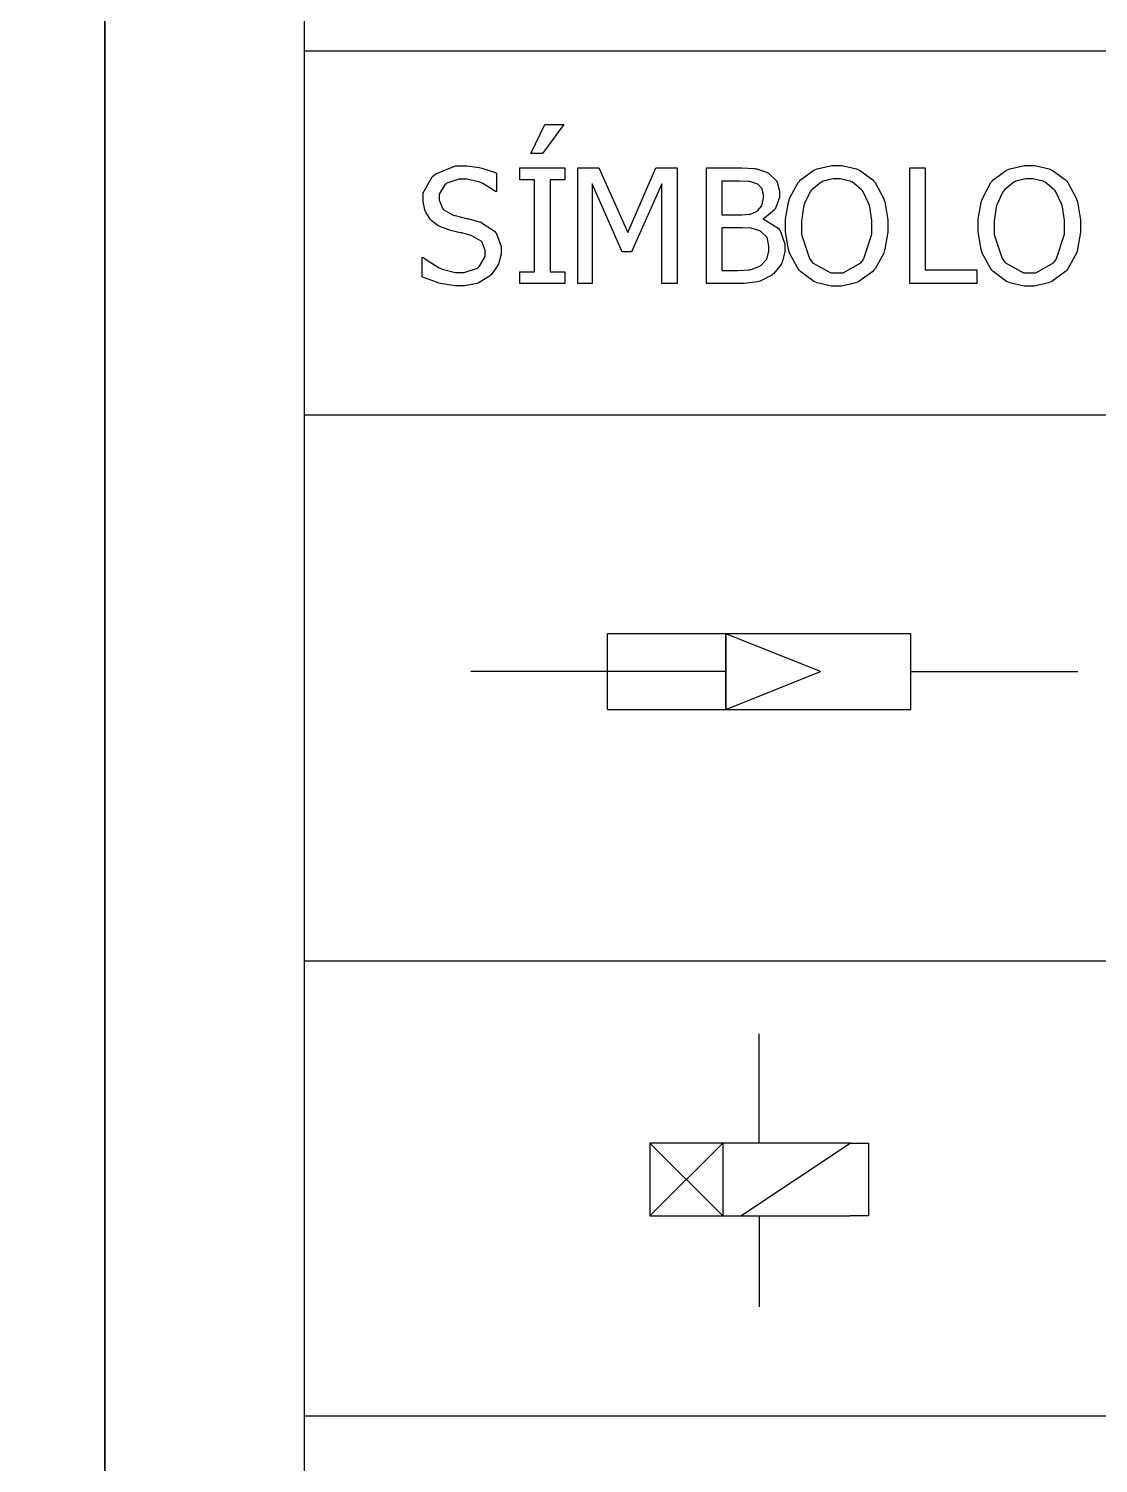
# Model space of a CAD drawing. Header units: millimetres. Extents: x 1974 to 2099, y 1386 to 1555.
# Drawn here: x 2069.255 to 2071.736, y 1486.59 to 1489.92 of the extents above; entities that cross this region are included whole.
import ezdxf

# ---------------------------------------------------------------- set-up
doc = ezdxf.new("R2010")
doc.units = ezdxf.units.MM
for name, color, linetype in [('MARGEM', 1, 'Continuous'), ('TEXTO', 4, 'Continuous'), ('TIMBRE', 7, 'Continuous')]:
    doc.layers.add(name, color=color, linetype=linetype)

msp = doc.modelspace()

# ---------------------------------------------------------------- linework, layer by layer
at = {"layer": 'MARGEM', "color": 7}
for points in [[(2039.7316, 1470.5843), (2069.4316, 1470.5843), (2069.4316, 1491.6093), (2039.7316, 1491.6093)], [(2069.4316, 1470.5843), (2099.1316, 1470.5843), (2099.1316, 1491.6093), (2069.4316, 1491.6093)]]:
    msp.add_lwpolyline(points, close=True, dxfattribs=at)
at = {"layer": 'TEXTO', "color": 0}
for p, q in [((2098.7779, 1489.868), (2069.8934, 1489.868)), ((2070.4198, 1489.6306), (2070.4521, 1489.6981)), ((2070.496, 1489.6981), (2070.4467, 1489.6306)), ((2070.4521, 1489.6981), (2070.496, 1489.6981)), ((2070.4521, 1489.6981), (2070.4521, 1489.6981)), ((2070.1995, 1489.5835), (2070.2451, 1489.602)), ((2070.2451, 1489.602), (2070.2603, 1489.602)), ((2070.2603, 1489.602), (2070.2709, 1489.602)), ((2070.2709, 1489.602), (2070.2995, 1489.5982)), ((2070.4467, 1489.6306), (2070.4198, 1489.6306)), ((2071.0837, 1489.5949), (2071.1178, 1489.6027)), ((2071.1178, 1489.6027), (2071.1291, 1489.6027)), ((2071.1291, 1489.6027), (2071.1414, 1489.6027)), ((2071.1414, 1489.6027), (2071.1748, 1489.5947)), ((2071.5307, 1489.5949), (2071.5648, 1489.6027)), ((2071.5648, 1489.6027), (2071.5761, 1489.6027)), ((2071.5761, 1489.6027), (2071.5885, 1489.6027)), ((2071.5885, 1489.6027), (2071.6218, 1489.5947)), ((2070.1699, 1489.5388), (2070.1911, 1489.5762)), ((2070.1911, 1489.5762), (2070.1953, 1489.5799)), ((2070.1953, 1489.5799), (2070.1995, 1489.5835)), ((2070.2526, 1489.5711), (2070.2249, 1489.5614)), ((2070.2627, 1489.5711), (2070.2526, 1489.5711)), ((2070.2723, 1489.5711), (2070.2627, 1489.5711)), ((2070.3013, 1489.5638), (2070.2723, 1489.5711)), ((2070.2995, 1489.5982), (2070.3029, 1489.5975)), ((2070.3029, 1489.5975), (2070.3062, 1489.5968)), ((2070.3062, 1489.5968), (2070.3374, 1489.5861)), ((2070.3374, 1489.5861), (2070.3403, 1489.5847)), ((2070.3403, 1489.5847), (2070.3403, 1489.5419)), ((2070.3942, 1489.5697), (2070.3942, 1489.5971)), ((2070.3942, 1489.5971), (2070.4985, 1489.5971)), ((2070.4285, 1489.5697), (2070.3942, 1489.5697)), ((2070.4285, 1489.3558), (2070.4285, 1489.5697)), ((2070.4985, 1489.5697), (2070.4642, 1489.5697)), ((2070.4642, 1489.5697), (2070.4642, 1489.3558)), ((2070.4985, 1489.5971), (2070.4985, 1489.5697)), ((2070.5289, 1489.3284), (2070.5289, 1489.5971)), ((2070.5289, 1489.5971), (2070.5777, 1489.5971)), ((2070.5777, 1489.5971), (2070.6448, 1489.4475)), ((2070.6448, 1489.4475), (2070.7096, 1489.5971)), ((2070.7096, 1489.5971), (2070.7592, 1489.5971)), ((2070.7592, 1489.5971), (2070.7592, 1489.3284)), ((2070.7592, 1489.5971), (2070.7592, 1489.5971)), ((2070.8269, 1489.3284), (2070.8269, 1489.5971)), ((2070.8269, 1489.5971), (2070.8981, 1489.5971)), ((2070.8969, 1489.5666), (2070.8626, 1489.5666)), ((2070.8626, 1489.5666), (2070.8626, 1489.4879)), ((2070.9037, 1489.5666), (2070.8969, 1489.5666)), ((2070.8981, 1489.5971), (2070.9089, 1489.5971)), ((2070.9244, 1489.5657), (2070.9037, 1489.5666)), ((2070.9089, 1489.5971), (2070.9388, 1489.5956)), ((2070.9263, 1489.5655), (2070.9244, 1489.5657)), ((2070.928, 1489.5654), (2070.9263, 1489.5655)), ((2070.9442, 1489.5604), (2070.928, 1489.5654)), ((2070.9388, 1489.5956), (2070.9412, 1489.5952)), ((2070.9412, 1489.5952), (2070.9435, 1489.5949)), ((2070.9435, 1489.5949), (2070.9665, 1489.5875)), ((2070.9665, 1489.5875), (2070.9687, 1489.5863)), ((2070.9687, 1489.5863), (2070.9711, 1489.585)), ((2070.9711, 1489.585), (2070.9886, 1489.5681)), ((2070.9886, 1489.5681), (2070.9898, 1489.566)), ((2070.9898, 1489.566), (2070.9909, 1489.564)), ((2071.04, 1489.5632), (2071.0427, 1489.5662)), ((2071.0427, 1489.5662), (2071.0452, 1489.5692)), ((2071.0452, 1489.5692), (2071.0764, 1489.5918)), ((2071.0764, 1489.5918), (2071.0801, 1489.5934)), ((2071.0801, 1489.5934), (2071.0837, 1489.5949)), ((2071.0977, 1489.5662), (2071.0952, 1489.565)), ((2071.1208, 1489.5718), (2071.0977, 1489.5662)), ((2071.1293, 1489.5718), (2071.1208, 1489.5718)), ((2071.1371, 1489.5718), (2071.1293, 1489.5718)), ((2071.1605, 1489.566), (2071.1371, 1489.5718)), ((2071.1631, 1489.5648), (2071.1605, 1489.566)), ((2071.1748, 1489.5947), (2071.1785, 1489.5931)), ((2071.1785, 1489.5931), (2071.1822, 1489.5916)), ((2071.1822, 1489.5916), (2071.2132, 1489.5691)), ((2071.2132, 1489.5691), (2071.2157, 1489.5662)), ((2071.2157, 1489.5662), (2071.2183, 1489.5633)), ((2071.2157, 1489.5662), (2071.2157, 1489.5662)), ((2071.2988, 1489.3284), (2071.2988, 1489.5971)), ((2071.2988, 1489.5971), (2071.3345, 1489.5971)), ((2071.3345, 1489.5971), (2071.3345, 1489.3602)), ((2071.4871, 1489.5632), (2071.4897, 1489.5662)), ((2071.4897, 1489.5662), (2071.4922, 1489.5692)), ((2071.4922, 1489.5692), (2071.5235, 1489.5918)), ((2071.5235, 1489.5918), (2071.5272, 1489.5934)), ((2071.5272, 1489.5934), (2071.5307, 1489.5949)), ((2071.5447, 1489.5662), (2071.5423, 1489.565)), ((2071.5678, 1489.5718), (2071.5447, 1489.5662)), ((2071.5763, 1489.5718), (2071.5678, 1489.5718)), ((2071.5841, 1489.5718), (2071.5763, 1489.5718)), ((2071.6076, 1489.566), (2071.5841, 1489.5718)), ((2071.6101, 1489.5648), (2071.6076, 1489.566)), ((2071.6218, 1489.5947), (2071.6255, 1489.5931)), ((2071.6255, 1489.5931), (2071.6292, 1489.5916)), ((2071.6292, 1489.5916), (2071.6602, 1489.5691)), ((2071.6602, 1489.5691), (2071.6628, 1489.5662)), ((2071.6628, 1489.5662), (2071.6653, 1489.5633)), ((2071.6628, 1489.5662), (2071.6628, 1489.5662)), ((2070.1699, 1489.5251), (2070.1699, 1489.5388)), ((2070.2198, 1489.5576), (2070.2071, 1489.536)), ((2070.2071, 1489.536), (2070.2071, 1489.5288)), ((2070.2224, 1489.5595), (2070.2198, 1489.5576)), ((2070.2249, 1489.5614), (2070.2224, 1489.5595)), ((2070.3047, 1489.5623), (2070.3013, 1489.5638)), ((2070.308, 1489.5609), (2070.3047, 1489.5623)), ((2070.3354, 1489.5439), (2070.308, 1489.5609)), ((2070.3376, 1489.5419), (2070.3354, 1489.5439)), ((2070.3403, 1489.5419), (2070.3376, 1489.5419)), ((2070.6318, 1489.4023), (2070.5623, 1489.5599)), ((2070.5623, 1489.5599), (2070.5623, 1489.3284)), ((2070.7235, 1489.5599), (2070.6534, 1489.4023)), ((2070.7235, 1489.3284), (2070.7235, 1489.5599)), ((2070.9457, 1489.5595), (2070.9442, 1489.5604)), ((2070.9468, 1489.5588), (2070.9457, 1489.5595)), ((2070.9554, 1489.5495), (2070.9468, 1489.5588)), ((2070.956, 1489.5483), (2070.9554, 1489.5495)), ((2070.9565, 1489.5471), (2070.956, 1489.5483)), ((2070.9593, 1489.5357), (2070.9565, 1489.5471)), ((2070.9593, 1489.5314), (2070.9593, 1489.5357)), ((2070.9909, 1489.564), (2070.9965, 1489.5433)), ((2070.9965, 1489.5433), (2070.9965, 1489.5364)), ((2070.9965, 1489.5364), (2070.9965, 1489.528)), ((2071.0201, 1489.5264), (2071.04, 1489.5632)), ((2071.0677, 1489.5418), (2071.0541, 1489.5131)), ((2071.0695, 1489.544), (2071.0677, 1489.5418)), ((2071.0714, 1489.5464), (2071.0695, 1489.544)), ((2071.0928, 1489.564), (2071.0714, 1489.5464)), ((2071.0952, 1489.565), (2071.0928, 1489.564)), ((2071.1656, 1489.5638), (2071.1631, 1489.5648)), ((2071.187, 1489.5463), (2071.1656, 1489.5638)), ((2071.1889, 1489.544), (2071.187, 1489.5463)), ((2071.1905, 1489.5418), (2071.1889, 1489.544)), ((2071.2041, 1489.5134), (2071.1905, 1489.5418)), ((2071.2183, 1489.5633), (2071.2381, 1489.5267)), ((2071.4671, 1489.5264), (2071.4871, 1489.5632)), ((2071.5147, 1489.5418), (2071.5012, 1489.5131)), ((2071.5166, 1489.544), (2071.5147, 1489.5418)), ((2071.5184, 1489.5464), (2071.5166, 1489.544)), ((2071.5399, 1489.564), (2071.5184, 1489.5464)), ((2071.5423, 1489.565), (2071.5399, 1489.564)), ((2071.6126, 1489.5638), (2071.6101, 1489.5648)), ((2071.634, 1489.5463), (2071.6126, 1489.5638)), ((2071.6358, 1489.544), (2071.634, 1489.5463)), ((2071.6376, 1489.5418), (2071.6358, 1489.544)), ((2071.6511, 1489.5134), (2071.6376, 1489.5418)), ((2071.6653, 1489.5633), (2071.6851, 1489.5267)), ((2070.1699, 1489.5187), (2070.1699, 1489.5251)), ((2070.1737, 1489.4995), (2070.1699, 1489.5187)), ((2070.1745, 1489.4974), (2070.1737, 1489.4995)), ((2070.2071, 1489.5288), (2070.2071, 1489.5221)), ((2070.2071, 1489.5221), (2070.2146, 1489.5033)), ((2070.2146, 1489.5033), (2070.2161, 1489.5016)), ((2070.2161, 1489.5016), (2070.2176, 1489.5)), ((2070.2176, 1489.5), (2070.2394, 1489.4876)), ((2070.9457, 1489.4976), (2070.9554, 1489.5091)), ((2070.9554, 1489.5091), (2070.9559, 1489.5105)), ((2070.9559, 1489.5105), (2070.9564, 1489.5119)), ((2070.9564, 1489.5119), (2070.9593, 1489.5265)), ((2070.9593, 1489.5265), (2070.9593, 1489.5314)), ((2070.9593, 1489.5314), (2070.9593, 1489.5314)), ((2070.9847, 1489.5001), (2070.9617, 1489.4805)), ((2070.9865, 1489.5026), (2070.9847, 1489.5001)), ((2070.9881, 1489.5051), (2070.9865, 1489.5026)), ((2070.9965, 1489.528), (2070.9881, 1489.5051)), ((2071.0104, 1489.4777), (2071.0173, 1489.5179)), ((2071.0173, 1489.5179), (2071.0187, 1489.5221)), ((2071.0187, 1489.5221), (2071.0201, 1489.5264)), ((2071.0523, 1489.5062), (2071.0475, 1489.4736)), ((2071.0532, 1489.5095), (2071.0523, 1489.5062)), ((2071.0541, 1489.5131), (2071.0532, 1489.5095)), ((2071.2051, 1489.5099), (2071.2041, 1489.5134)), ((2071.206, 1489.5065), (2071.2051, 1489.5099)), ((2071.2108, 1489.4746), (2071.206, 1489.5065)), ((2071.2381, 1489.5267), (2071.2395, 1489.5224)), ((2071.2395, 1489.5224), (2071.2409, 1489.518)), ((2071.2409, 1489.518), (2071.248, 1489.4766)), ((2071.4574, 1489.4777), (2071.4643, 1489.5179)), ((2071.4643, 1489.5179), (2071.4657, 1489.5221)), ((2071.4657, 1489.5221), (2071.4671, 1489.5264)), ((2071.4992, 1489.5062), (2071.4946, 1489.4736)), ((2071.5002, 1489.5095), (2071.4992, 1489.5062)), ((2071.5012, 1489.5131), (2071.5002, 1489.5095)), ((2071.6521, 1489.5099), (2071.6511, 1489.5134)), ((2071.6531, 1489.5065), (2071.6521, 1489.5099)), ((2071.6578, 1489.4746), (2071.6531, 1489.5065)), ((2071.6851, 1489.5267), (2071.6865, 1489.5224)), ((2071.6865, 1489.5224), (2071.6879, 1489.518)), ((2071.6879, 1489.518), (2071.6951, 1489.4766)), ((2070.1753, 1489.4955), (2070.1745, 1489.4974)), ((2070.1859, 1489.4781), (2070.1753, 1489.4955)), ((2070.1874, 1489.4766), (2070.1859, 1489.4781)), ((2070.1887, 1489.4751), (2070.1874, 1489.4766)), ((2070.205, 1489.4629), (2070.1887, 1489.4751)), ((2070.2394, 1489.4876), (2070.2423, 1489.4869)), ((2070.2423, 1489.4869), (2070.2441, 1489.4864)), ((2070.2441, 1489.4864), (2070.2672, 1489.4805)), ((2070.2672, 1489.4805), (2070.27, 1489.4798)), ((2070.27, 1489.4798), (2070.2728, 1489.4793)), ((2070.2728, 1489.4793), (2070.2955, 1489.4734)), ((2070.2955, 1489.4734), (2070.2973, 1489.4728)), ((2070.2973, 1489.4728), (2070.3019, 1489.4715)), ((2070.3019, 1489.4715), (2070.3357, 1489.4501)), ((2070.8626, 1489.4879), (2070.9032, 1489.4879)), ((2070.9032, 1489.4879), (2070.9093, 1489.4879)), ((2070.9093, 1489.4879), (2070.9265, 1489.4893)), ((2070.9265, 1489.4893), (2070.9279, 1489.4897)), ((2070.9279, 1489.4897), (2070.9292, 1489.49)), ((2070.9292, 1489.49), (2070.9429, 1489.4959)), ((2070.9429, 1489.4959), (2070.9444, 1489.4967)), ((2070.9444, 1489.4967), (2070.9457, 1489.4976)), ((2070.9617, 1489.4805), (2070.9587, 1489.4791)), ((2070.9587, 1489.4791), (2070.9587, 1489.4777)), ((2070.9587, 1489.4777), (2070.9627, 1489.4766)), ((2070.9627, 1489.4766), (2070.9938, 1489.4568)), ((2071.0104, 1489.4627), (2071.0104, 1489.4777)), ((2071.0475, 1489.4736), (2071.0475, 1489.4627)), ((2071.2108, 1489.4627), (2071.2108, 1489.4746)), ((2071.248, 1489.4766), (2071.248, 1489.4627)), ((2071.4574, 1489.4627), (2071.4574, 1489.4777)), ((2071.4946, 1489.4736), (2071.4946, 1489.4627)), ((2071.6578, 1489.4627), (2071.6578, 1489.4746)), ((2071.6951, 1489.4766), (2071.6951, 1489.4627)), ((2070.2069, 1489.462), (2070.205, 1489.4629)), ((2070.2087, 1489.461), (2070.2069, 1489.462)), ((2070.2295, 1489.4534), (2070.2087, 1489.461)), ((2070.2318, 1489.4527), (2070.2295, 1489.4534)), ((2070.2343, 1489.4521), (2070.2318, 1489.4527)), ((2070.2559, 1489.4467), (2070.2343, 1489.4521)), ((2070.2576, 1489.4464), (2070.2559, 1489.4467)), ((2070.2593, 1489.446), (2070.2576, 1489.4464)), ((2070.2782, 1489.4412), (2070.2593, 1489.446)), ((2070.2803, 1489.4405), (2070.2782, 1489.4412)), ((2070.2831, 1489.4397), (2070.2803, 1489.4405)), ((2070.3042, 1489.4272), (2070.2831, 1489.4397)), ((2070.3357, 1489.4501), (2070.3379, 1489.4472)), ((2070.3379, 1489.4472), (2070.34, 1489.4444)), ((2070.34, 1489.4444), (2070.3508, 1489.4148)), ((2070.9032, 1489.4582), (2070.8626, 1489.4582)), ((2070.8626, 1489.4582), (2070.8626, 1489.3589)), ((2070.9099, 1489.4582), (2070.9032, 1489.4582)), ((2070.9299, 1489.4572), (2070.9099, 1489.4582)), ((2070.9316, 1489.4569), (2070.9299, 1489.4572)), ((2070.9332, 1489.4567), (2070.9316, 1489.4569)), ((2070.9487, 1489.4518), (2070.9332, 1489.4567)), ((2070.9501, 1489.451), (2070.9487, 1489.4518)), ((2070.9523, 1489.45), (2070.9501, 1489.451)), ((2070.9668, 1489.436), (2070.9523, 1489.45)), ((2070.9676, 1489.4344), (2070.9668, 1489.436)), ((2070.9683, 1489.4328), (2070.9676, 1489.4344)), ((2070.9719, 1489.4157), (2070.9683, 1489.4328)), ((2070.9938, 1489.4568), (2070.996, 1489.4539)), ((2070.996, 1489.4539), (2070.9981, 1489.451)), ((2070.9981, 1489.451), (2071.0091, 1489.421)), ((2071.0104, 1489.449), (2071.0104, 1489.4627)), ((2071.0172, 1489.4077), (2071.0104, 1489.449)), ((2071.0475, 1489.4627), (2071.0475, 1489.4425)), ((2071.0475, 1489.4425), (2071.066, 1489.3864)), ((2071.1924, 1489.3864), (2071.2108, 1489.4436)), ((2071.2108, 1489.4436), (2071.2108, 1489.4627)), ((2071.2108, 1489.4627), (2071.2108, 1489.4627)), ((2071.248, 1489.4479), (2071.2411, 1489.4081)), ((2071.248, 1489.4627), (2071.248, 1489.4479)), ((2071.4574, 1489.449), (2071.4574, 1489.4627)), ((2071.4642, 1489.4077), (2071.4574, 1489.449)), ((2071.4946, 1489.4627), (2071.4946, 1489.4425)), ((2071.4946, 1489.4425), (2071.513, 1489.3864)), ((2071.6394, 1489.3864), (2071.6578, 1489.4436)), ((2071.6578, 1489.4436), (2071.6578, 1489.4627)), ((2071.6578, 1489.4627), (2071.6578, 1489.4627)), ((2071.6951, 1489.4479), (2071.6881, 1489.4081)), ((2071.6951, 1489.4627), (2071.6951, 1489.4479)), ((2070.3056, 1489.4254), (2070.3042, 1489.4272)), ((2070.3068, 1489.4238), (2070.3056, 1489.4254)), ((2070.3135, 1489.4059), (2070.3068, 1489.4238)), ((2070.3135, 1489.3994), (2070.3135, 1489.4059)), ((2070.3135, 1489.3918), (2070.3135, 1489.3994)), ((2070.3508, 1489.4148), (2070.3508, 1489.4049)), ((2070.3508, 1489.4049), (2070.3508, 1489.3971)), ((2070.6534, 1489.4023), (2070.6318, 1489.4023)), ((2070.9681, 1489.3878), (2070.9719, 1489.4041)), ((2070.9719, 1489.4094), (2070.9719, 1489.4157)), ((2070.9719, 1489.4041), (2070.9719, 1489.4094)), ((2070.9719, 1489.4094), (2070.9719, 1489.4094)), ((2071.0091, 1489.402), (2071.0028, 1489.3781)), ((2071.0091, 1489.421), (2071.0091, 1489.4109)), ((2071.0091, 1489.4109), (2071.0091, 1489.402)), ((2071.0091, 1489.4109), (2071.0091, 1489.4109)), ((2071.0186, 1489.4034), (2071.0172, 1489.4077)), ((2071.02, 1489.3992), (2071.0186, 1489.4034)), ((2071.0399, 1489.3625), (2071.02, 1489.3992)), ((2071.2382, 1489.3992), (2071.2184, 1489.3625)), ((2071.2397, 1489.4036), (2071.2382, 1489.3992)), ((2071.2411, 1489.4081), (2071.2397, 1489.4036)), ((2071.4657, 1489.4034), (2071.4642, 1489.4077)), ((2071.467, 1489.3992), (2071.4657, 1489.4034)), ((2071.4869, 1489.3625), (2071.467, 1489.3992)), ((2071.6853, 1489.3992), (2071.6654, 1489.3625)), ((2071.6867, 1489.4036), (2071.6853, 1489.3992)), ((2071.6881, 1489.4081), (2071.6867, 1489.4036)), ((2070.1679, 1489.3445), (2070.1679, 1489.3892)), ((2070.1679, 1489.3892), (2070.1704, 1489.3892)), ((2070.1704, 1489.3892), (2070.1733, 1489.3864)), ((2070.1733, 1489.3864), (2070.2067, 1489.365)), ((2070.2959, 1489.3647), (2070.2984, 1489.3668)), ((2070.2984, 1489.3668), (2070.3009, 1489.3689)), ((2070.3009, 1489.3689), (2070.3135, 1489.3918)), ((2070.3432, 1489.3713), (2070.3283, 1489.3497)), ((2070.3443, 1489.3738), (2070.3432, 1489.3713)), ((2070.3453, 1489.3764), (2070.3443, 1489.3738)), ((2070.3508, 1489.3971), (2070.3453, 1489.3764)), ((2070.9309, 1489.3614), (2070.9507, 1489.3691)), ((2070.9507, 1489.3691), (2070.9524, 1489.3702)), ((2070.9524, 1489.3702), (2070.9541, 1489.3714)), ((2070.9541, 1489.3714), (2070.9664, 1489.3848)), ((2070.9664, 1489.3848), (2070.9673, 1489.3863)), ((2070.9673, 1489.3863), (2070.9681, 1489.3878)), ((2071.0003, 1489.373), (2070.9833, 1489.3519)), ((2071.0015, 1489.3755), (2071.0003, 1489.373)), ((2071.0028, 1489.3781), (2071.0015, 1489.3755)), ((2071.066, 1489.3864), (2071.0697, 1489.3817)), ((2071.0697, 1489.3817), (2071.0734, 1489.3771)), ((2071.0734, 1489.3771), (2071.1153, 1489.3536)), ((2071.1441, 1489.3536), (2071.1851, 1489.3771)), ((2071.1851, 1489.3771), (2071.1888, 1489.3817)), ((2071.1888, 1489.3817), (2071.1924, 1489.3864)), ((2071.513, 1489.3864), (2071.5168, 1489.3817)), ((2071.5168, 1489.3817), (2071.5205, 1489.3771)), ((2071.5205, 1489.3771), (2071.5624, 1489.3536)), ((2071.5912, 1489.3536), (2071.6321, 1489.3771)), ((2071.6321, 1489.3771), (2071.6358, 1489.3817)), ((2071.6358, 1489.3817), (2071.6394, 1489.3864)), ((2070.1709, 1489.343), (2070.1679, 1489.3445)), ((2070.203, 1489.3307), (2070.1709, 1489.343)), ((2070.2067, 1489.365), (2070.2105, 1489.3635)), ((2070.2105, 1489.3635), (2070.2142, 1489.362)), ((2070.2142, 1489.362), (2070.2438, 1489.3543)), ((2070.2438, 1489.3543), (2070.2537, 1489.3543)), ((2070.2537, 1489.3543), (2070.2648, 1489.3543)), ((2070.2648, 1489.3543), (2070.2959, 1489.3647)), ((2070.3241, 1489.3459), (2070.2997, 1489.3309)), ((2070.3263, 1489.3478), (2070.3241, 1489.3459)), ((2070.3283, 1489.3497), (2070.3263, 1489.3478)), ((2070.3942, 1489.3284), (2070.3942, 1489.3558)), ((2070.3942, 1489.3558), (2070.4285, 1489.3558)), ((2070.4642, 1489.3558), (2070.4985, 1489.3558)), ((2070.4985, 1489.3558), (2070.4985, 1489.3284)), ((2070.4985, 1489.3558), (2070.4985, 1489.3558)), ((2070.8626, 1489.3589), (2070.8916, 1489.3589)), ((2070.8916, 1489.3589), (2070.9008, 1489.3589)), ((2070.9008, 1489.3589), (2070.9264, 1489.3607)), ((2070.9457, 1489.3326), (2070.9143, 1489.3284)), ((2070.9264, 1489.3607), (2070.9287, 1489.361)), ((2070.9287, 1489.361), (2070.9309, 1489.3614)), ((2070.9487, 1489.3334), (2070.9457, 1489.3326)), ((2070.9515, 1489.3342), (2070.9487, 1489.3334)), ((2070.9786, 1489.3483), (2070.9515, 1489.3342)), ((2070.9812, 1489.3502), (2070.9786, 1489.3483)), ((2070.9833, 1489.3519), (2070.9812, 1489.3502)), ((2071.0425, 1489.3595), (2071.0399, 1489.3625)), ((2071.0451, 1489.3565), (2071.0425, 1489.3595)), ((2071.0763, 1489.3335), (2071.0451, 1489.3565)), ((2071.08, 1489.332), (2071.0763, 1489.3335)), ((2071.1153, 1489.3536), (2071.1293, 1489.3536)), ((2071.1293, 1489.3536), (2071.1441, 1489.3536)), ((2071.1809, 1489.3333), (2071.1773, 1489.3317)), ((2071.2129, 1489.3564), (2071.1809, 1489.3333)), ((2071.2157, 1489.3595), (2071.2129, 1489.3564)), ((2071.2184, 1489.3625), (2071.2157, 1489.3595)), ((2071.3345, 1489.3602), (2071.4545, 1489.3602)), ((2071.4545, 1489.3602), (2071.4545, 1489.3284)), ((2071.4545, 1489.3602), (2071.4545, 1489.3602)), ((2071.4895, 1489.3595), (2071.4869, 1489.3625)), ((2071.4921, 1489.3565), (2071.4895, 1489.3595)), ((2071.5234, 1489.3335), (2071.4921, 1489.3565)), ((2071.5271, 1489.332), (2071.5234, 1489.3335)), ((2071.5624, 1489.3536), (2071.5763, 1489.3536)), ((2071.5763, 1489.3536), (2071.5912, 1489.3536)), ((2071.628, 1489.3333), (2071.6244, 1489.3317)), ((2071.66, 1489.3564), (2071.628, 1489.3333)), ((2071.6628, 1489.3595), (2071.66, 1489.3564)), ((2071.6654, 1489.3625), (2071.6628, 1489.3595)), ((2070.2064, 1489.3296), (2070.203, 1489.3307)), ((2070.2098, 1489.3286), (2070.2064, 1489.3296)), ((2070.2437, 1489.3235), (2070.2098, 1489.3286)), ((2070.2562, 1489.3235), (2070.2437, 1489.3235)), ((2070.2657, 1489.3235), (2070.2562, 1489.3235)), ((2070.2562, 1489.3235), (2070.2562, 1489.3235)), ((2070.2943, 1489.3288), (2070.2657, 1489.3235)), ((2070.297, 1489.3298), (2070.2943, 1489.3288)), ((2070.2997, 1489.3309), (2070.297, 1489.3298)), ((2070.4985, 1489.3284), (2070.3942, 1489.3284)), ((2070.5623, 1489.3284), (2070.5289, 1489.3284)), ((2070.7592, 1489.3284), (2070.7235, 1489.3284)), ((2070.9039, 1489.3284), (2070.8269, 1489.3284)), ((2070.9143, 1489.3284), (2070.9039, 1489.3284)), ((2071.0836, 1489.3306), (2071.08, 1489.332)), ((2071.1168, 1489.3228), (2071.0836, 1489.3306)), ((2071.1291, 1489.3228), (2071.1168, 1489.3228)), ((2071.1402, 1489.3228), (2071.1291, 1489.3228)), ((2071.1736, 1489.3302), (2071.1402, 1489.3228)), ((2071.1773, 1489.3317), (2071.1736, 1489.3302)), ((2071.4545, 1489.3284), (2071.2988, 1489.3284)), ((2071.5306, 1489.3306), (2071.5271, 1489.332)), ((2071.5638, 1489.3228), (2071.5306, 1489.3306)), ((2071.5761, 1489.3228), (2071.5638, 1489.3228)), ((2071.5872, 1489.3228), (2071.5761, 1489.3228)), ((2071.6207, 1489.3302), (2071.5872, 1489.3228)), ((2071.6244, 1489.3317), (2071.6207, 1489.3302)), ((2098.7779, 1489.0232), (2069.8934, 1489.0232)), ((2070.5975, 1488.3399), (2070.5975, 1488.5159)), ((2071.3014, 1488.5159), (2070.5975, 1488.5159)), ((2071.0917, 1488.4279), (2070.8717, 1488.5159)), ((2070.8717, 1488.5159), (2070.8717, 1488.3399)), ((2071.0917, 1488.4279), (2070.8717, 1488.5159)), ((2070.8717, 1488.3399), (2070.8717, 1488.5159)), ((2071.3014, 1488.3399), (2071.3014, 1488.5159)), ((2070.8717, 1488.4279), (2070.2806, 1488.4279)), ((2070.8717, 1488.3399), (2071.0917, 1488.4279)), ((2070.8717, 1488.3399), (2071.0917, 1488.4279)), ((2071.0917, 1488.4279), (2071.0917, 1488.4279)), ((2071.3014, 1488.4279), (2071.6886, 1488.4279)), ((2070.5975, 1488.3399), (2071.3014, 1488.3399)), ((2098.7779, 1487.756), (2069.8934, 1487.756)), ((2070.9494, 1487.3336), (2070.9494, 1487.5871)), ((2070.8649, 1487.3336), (2070.696, 1487.3336)), ((2070.696, 1487.3336), (2070.8649, 1487.1647)), ((2070.696, 1487.1647), (2070.8649, 1487.3336)), ((2070.696, 1487.3336), (2070.696, 1487.1647)), ((2070.8649, 1487.3336), (2070.8649, 1487.1647)), ((2071.1606, 1487.3336), (2070.8649, 1487.3336)), ((2070.9072, 1487.1647), (2071.1606, 1487.3336)), ((2071.1606, 1487.3336), (2071.2028, 1487.3336)), ((2071.2028, 1487.3336), (2071.2028, 1487.1647)), ((2070.696, 1487.1647), (2070.8649, 1487.1647)), ((2070.8649, 1487.1647), (2071.1606, 1487.1647)), ((2070.9494, 1487.1647), (2070.9494, 1486.9535)), ((2071.2028, 1487.1647), (2071.1606, 1487.1647)), ((2098.7779, 1486.7), (2069.8934, 1486.7))]:
    msp.add_line(p, q, dxfattribs=at)
at = {"layer": 'TIMBRE', "color": 12}
msp.add_lwpolyline([(2069.8934, 1470.9723), (2098.7779, 1470.9723), (2098.7779, 1490.6093), (2069.8934, 1490.6093)], close=True, dxfattribs=at)

doc.saveas('drawing.dxf')
